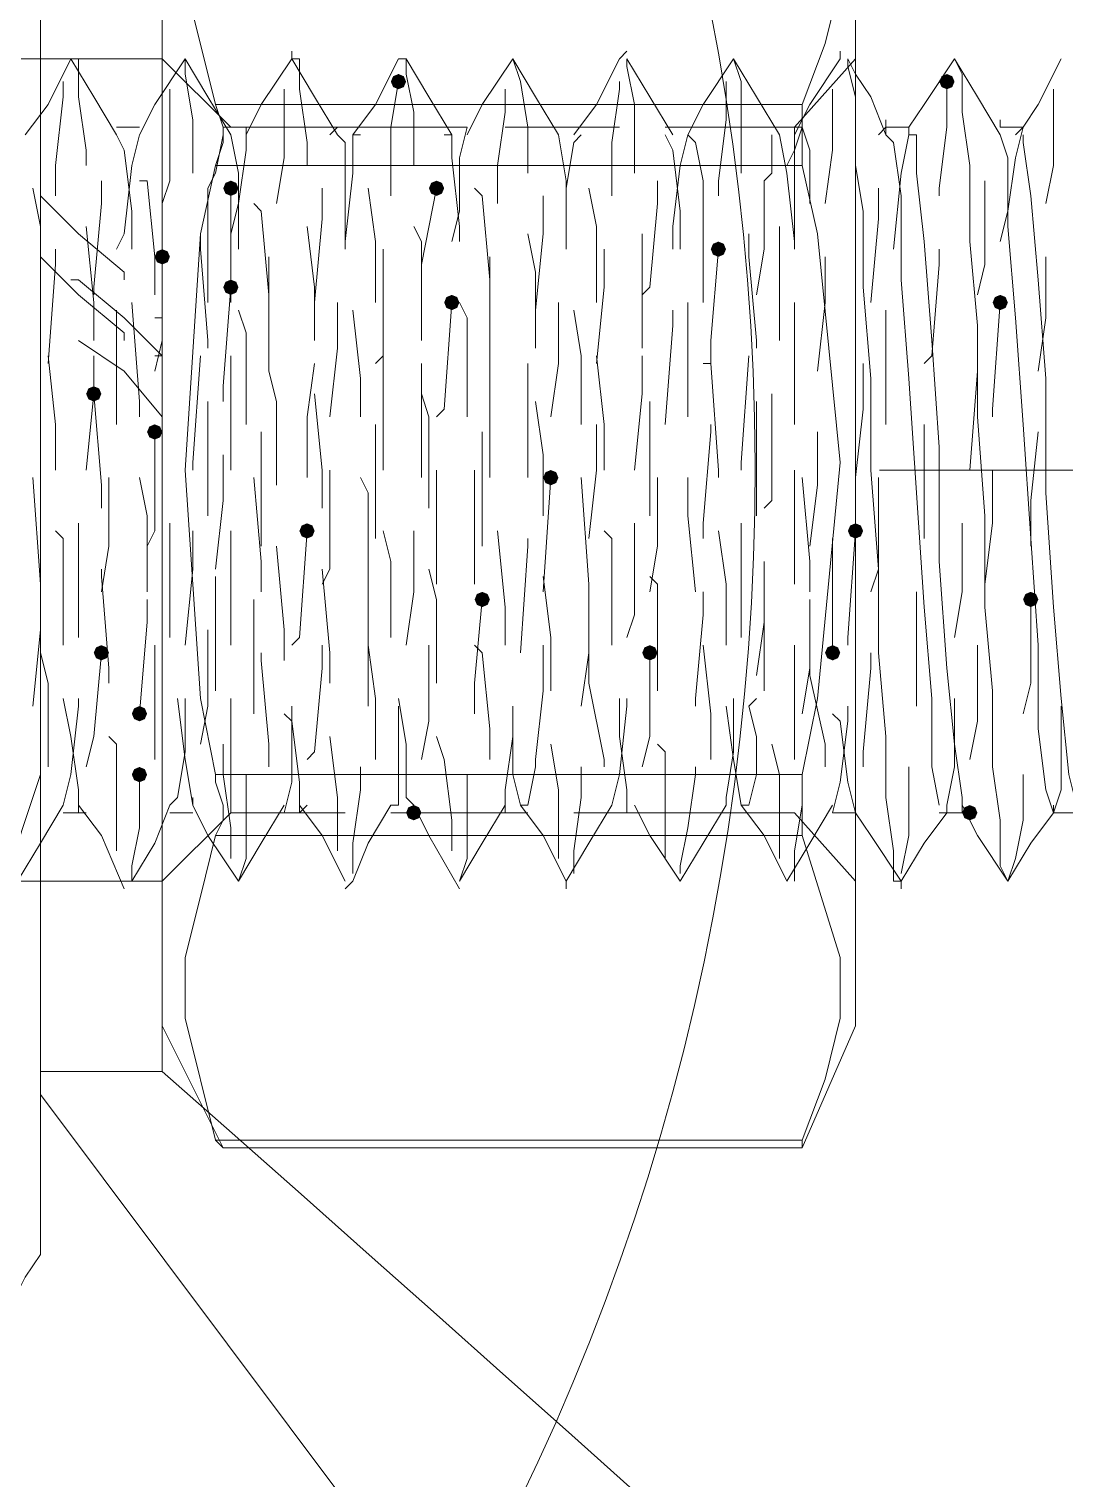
# Model space of a CAD drawing. Header units: millimetres. Extents: x 89051 to 218395, y -330386 to -125649.
# Drawn here: x 100491.12 to 100507.58, y -132854.01 to -132830.97 of the extents above; entities that cross this region are included whole.
import ezdxf

# ---------------------------------------------------------------- set-up
doc = ezdxf.new("R2010")
doc.units = ezdxf.units.MM
doc.header["$LTSCALE"] = 13
for name, pattern in [('1 实线', [0]), ('ACAD_ISO04W100', [30, 24, -3, 0, -3]), ('CENTER', [50.8, 31.75, -6.35, 6.35, -6.35])]:
    doc.linetypes.add(name, pattern=pattern)
doc.layers.get('0').update_dxf_attribs({"color": 1, "linetype": 'CENTER'})
doc.layers.add('C00-00-00', color=7, linetype='Continuous')
doc.layers.add('标注、文本', color=3, linetype='Continuous', lineweight=25)

msp = doc.modelspace()

# ---------------------------------------------------------------- hatches: boundary and pattern name
at = {"layer": 'C00-00-00'}
h = msp.add_hatch(color=256, dxfattribs=at)
h.dxf.hatch_style = 2
h.paths.add_polyline_path([(100497.109, -132831.808), (100497.073, -132831.894), (100496.988, -132831.929), (100496.902, -132831.894), (100496.867, -132831.808), (100496.902, -132831.723), (100496.988, -132831.687), (100497.073, -132831.723)])
h = msp.add_hatch(color=256, dxfattribs=at)
h.dxf.hatch_style = 2
h.paths.add_polyline_path([(100505.821, -132831.808), (100505.786, -132831.894), (100505.7, -132831.929), (100505.615, -132831.894), (100505.579, -132831.808), (100505.615, -132831.723), (100505.7, -132831.687), (100505.786, -132831.723)])
h = msp.add_hatch(color=256, dxfattribs=at)
h.dxf.hatch_style = 2
h.paths.add_polyline_path([(100494.446, -132833.503), (100494.411, -132833.588), (100494.325, -132833.624), (100494.24, -132833.588), (100494.204, -132833.503), (100494.24, -132833.417), (100494.325, -132833.382), (100494.411, -132833.417)])
h = msp.add_hatch(color=256, dxfattribs=at)
h.dxf.hatch_style = 2
h.paths.add_polyline_path([(100497.714, -132833.503), (100497.678, -132833.588), (100497.593, -132833.624), (100497.507, -132833.588), (100497.472, -132833.503), (100497.507, -132833.417), (100497.593, -132833.382), (100497.678, -132833.417)])
h = msp.add_hatch(color=256, dxfattribs=at)
h.dxf.hatch_style = 2
h.paths.add_polyline_path([(100493.357, -132834.592), (100493.322, -132834.677), (100493.236, -132834.713), (100493.151, -132834.677), (100493.115, -132834.592), (100493.151, -132834.506), (100493.236, -132834.471), (100493.322, -132834.506)])
h = msp.add_hatch(color=256, dxfattribs=at)
h.dxf.hatch_style = 2
h.paths.add_polyline_path([(100502.191, -132834.471), (100502.155, -132834.556), (100502.07, -132834.592), (100501.984, -132834.556), (100501.949, -132834.471), (100501.984, -132834.385), (100502.07, -132834.35), (100502.155, -132834.385)])
h = msp.add_hatch(color=256, dxfattribs=at)
h.dxf.hatch_style = 2
h.paths.add_polyline_path([(100494.446, -132835.076), (100494.411, -132835.161), (100494.325, -132835.197), (100494.24, -132835.161), (100494.204, -132835.076), (100494.24, -132834.99), (100494.325, -132834.955), (100494.411, -132834.99)])
h = msp.add_hatch(color=256, dxfattribs=at)
h.dxf.hatch_style = 2
h.paths.add_polyline_path([(100497.956, -132835.318), (100497.92, -132835.403), (100497.835, -132835.439), (100497.749, -132835.403), (100497.714, -132835.318), (100497.749, -132835.232), (100497.835, -132835.197), (100497.92, -132835.232)])
h = msp.add_hatch(color=256, dxfattribs=at)
h.dxf.hatch_style = 2
h.paths.add_polyline_path([(100506.668, -132835.318), (100506.633, -132835.403), (100506.547, -132835.439), (100506.462, -132835.403), (100506.426, -132835.318), (100506.462, -132835.232), (100506.547, -132835.197), (100506.633, -132835.232)])
h = msp.add_hatch(color=256, dxfattribs=at)
h.dxf.hatch_style = 2
h.paths.add_polyline_path([(100492.268, -132836.77), (100492.233, -132836.855), (100492.147, -132836.891), (100492.062, -132836.855), (100492.026, -132836.77), (100492.062, -132836.684), (100492.147, -132836.649), (100492.233, -132836.684)])
h = msp.add_hatch(color=256, dxfattribs=at)
h.dxf.hatch_style = 2
h.paths.add_polyline_path([(100493.236, -132837.375), (100493.201, -132837.46), (100493.115, -132837.496), (100493.03, -132837.46), (100492.994, -132837.375), (100493.03, -132837.289), (100493.115, -132837.254), (100493.201, -132837.289)])
h = msp.add_hatch(color=256, dxfattribs=at)
h.dxf.hatch_style = 2
h.paths.add_polyline_path([(100499.529, -132838.101), (100499.493, -132838.186), (100499.408, -132838.222), (100499.322, -132838.186), (100499.287, -132838.101), (100499.322, -132838.015), (100499.408, -132837.98), (100499.493, -132838.015)])
h = msp.add_hatch(color=256, dxfattribs=at)
h.dxf.hatch_style = 2
h.paths.add_polyline_path([(100495.656, -132838.948), (100495.621, -132839.033), (100495.535, -132839.069), (100495.45, -132839.033), (100495.414, -132838.948), (100495.45, -132838.862), (100495.535, -132838.827), (100495.621, -132838.862)])
h = msp.add_hatch(color=256, dxfattribs=at)
h.dxf.hatch_style = 2
h.paths.add_polyline_path([(100504.369, -132838.948), (100504.333, -132839.033), (100504.248, -132839.069), (100504.163, -132839.033), (100504.127, -132838.948), (100504.163, -132838.862), (100504.248, -132838.827), (100504.333, -132838.862)])
h = msp.add_hatch(color=256, dxfattribs=at)
h.dxf.hatch_style = 2
h.paths.add_polyline_path([(100498.44, -132840.037), (100498.404, -132840.122), (100498.319, -132840.158), (100498.233, -132840.122), (100498.198, -132840.037), (100498.233, -132839.951), (100498.319, -132839.916), (100498.404, -132839.951)])
h = msp.add_hatch(color=256, dxfattribs=at)
h.dxf.hatch_style = 2
h.paths.add_polyline_path([(100507.152, -132840.037), (100507.117, -132840.122), (100507.031, -132840.158), (100506.946, -132840.122), (100506.91, -132840.037), (100506.946, -132839.951), (100507.031, -132839.916), (100507.117, -132839.951)])
h = msp.add_hatch(color=256, dxfattribs=at)
h.dxf.hatch_style = 2
h.paths.add_polyline_path([(100492.389, -132840.884), (100492.354, -132840.969), (100492.268, -132841.005), (100492.183, -132840.969), (100492.147, -132840.884), (100492.183, -132840.799), (100492.268, -132840.763), (100492.354, -132840.799)])
h = msp.add_hatch(color=256, dxfattribs=at)
h.dxf.hatch_style = 2
h.paths.add_polyline_path([(100501.102, -132840.884), (100501.066, -132840.969), (100500.981, -132841.005), (100500.895, -132840.969), (100500.86, -132840.884), (100500.895, -132840.799), (100500.981, -132840.763), (100501.066, -132840.799)])
h = msp.add_hatch(color=256, dxfattribs=at)
h.dxf.hatch_style = 2
h.paths.add_polyline_path([(100504.006, -132840.884), (100503.97, -132840.969), (100503.885, -132841.005), (100503.8, -132840.969), (100503.764, -132840.884), (100503.8, -132840.799), (100503.885, -132840.763), (100503.97, -132840.799)])
h = msp.add_hatch(color=256, dxfattribs=at)
h.dxf.hatch_style = 2
h.paths.add_polyline_path([(100492.994, -132841.852), (100492.959, -132841.937), (100492.873, -132841.973), (100492.788, -132841.937), (100492.752, -132841.852), (100492.788, -132841.767), (100492.873, -132841.731), (100492.959, -132841.767)])
h = msp.add_hatch(color=256, dxfattribs=at)
h.dxf.hatch_style = 2
h.paths.add_polyline_path([(100492.994, -132842.82), (100492.959, -132842.906), (100492.873, -132842.941), (100492.788, -132842.906), (100492.752, -132842.82), (100492.788, -132842.735), (100492.873, -132842.699), (100492.959, -132842.735)])
h = msp.add_hatch(color=256, dxfattribs=at)
h.dxf.hatch_style = 2
h.paths.add_polyline_path([(100497.351, -132843.425), (100497.315, -132843.511), (100497.23, -132843.546), (100497.144, -132843.511), (100497.109, -132843.425), (100497.144, -132843.34), (100497.23, -132843.304), (100497.315, -132843.34)])
h = msp.add_hatch(color=256, dxfattribs=at)
h.dxf.hatch_style = 2
h.paths.add_polyline_path([(100506.184, -132843.425), (100506.149, -132843.511), (100506.063, -132843.546), (100505.978, -132843.511), (100505.942, -132843.425), (100505.978, -132843.34), (100506.063, -132843.304), (100506.149, -132843.34)])

# ---------------------------------------------------------------- linework, layer by layer
at = {"color": 7, "linetype": '1 实线', "lineweight": 0}
msp.add_line((100491.3, -132847.902), (100547.396, -132922.774), dxfattribs=at)
for centre, major_axis, ratio, start_param, end_param in [((100486.444, -132837.98), (0, 45.983), 0.866025, 2.304713, 7.120065), ((100490.376, -132837.98), (0, 45.983), 0.866025, 3.141593, 6.283185), ((100471.213, -132837.98), (0, -34.608), 0.908418, 5.225125, 10.48821), ((100483.297, -132837.98), (0, -34.608), 0.908418, 6.283185, 9.424778)]:
    msp.add_ellipse(centre, major_axis=major_axis, ratio=ratio, start_param=start_param, end_param=end_param, dxfattribs=at)
msp.add_open_spline([(100493.236, -132847.539), (100540.843, -132889.565), (100560.785, -132918.78), (100576.342, -132940.144), (100600.226, -132966.375), (100605.907, -132987.936)], degree=3, dxfattribs=at)
at = {"layer": 'C00-00-00', "lineweight": 15}
for points in [[(100494.083, -132832.171), (100493.599, -132830.235), (100493.599, -132829.267), (100493.841, -132828.299), (100494.083, -132827.331)], [(100503.401, -132827.331), (100504.006, -132829.267), (100504.006, -132830.235), (100503.764, -132831.203), (100503.401, -132832.171)], [(100491.3, -132842.82), (100491.3, -132827.573)], [(100493.236, -132828.42), (100493.236, -132828.783), (100493.236, -132829.267), (100493.236, -132829.872), (100493.236, -132830.719), (100493.236, -132831.687), (100493.236, -132832.776), (100493.236, -132833.987), (100493.236, -132835.318), (100493.236, -132836.649), (100493.236, -132837.98), (100493.236, -132839.432), (100493.236, -132840.763), (100493.236, -132842.094), (100493.236, -132843.304), (100493.236, -132844.393), (100493.236, -132845.361), (100493.236, -132846.087), (100493.236, -132846.813), (100493.236, -132847.297), (100493.236, -132847.539)], [(100504.248, -132846.813), (100504.248, -132846.692), (100504.248, -132846.45), (100504.248, -132845.966), (100504.248, -132845.24), (100504.248, -132844.514), (100504.248, -132843.546), (100504.248, -132842.457), (100504.248, -132841.247), (100504.248, -132839.916), (100504.248, -132838.585), (100504.248, -132837.375), (100504.248, -132836.044), (100504.248, -132834.713), (100504.248, -132833.503), (100504.248, -132832.413), (100504.248, -132831.445), (100504.248, -132830.719), (100504.248, -132829.993), (100504.248, -132829.509), (100504.248, -132829.267), (100504.248, -132829.146)], [(100491.3, -132831.445), (100489.485, -132831.445)], [(100491.421, -132831.445), (100491.3, -132831.445)], [(100493.236, -132831.445), (100491.421, -132831.445)], [(100491.784, -132831.445), (100491.421, -132832.171)], [(100491.784, -132831.445), (100491.905, -132831.445)], [(100492.147, -132832.05), (100491.784, -132831.445)], [(100491.905, -132831.445), (100491.905, -132832.05)], [(100493.599, -132831.445), (100493.115, -132832.171)], [(100494.325, -132832.534), (100493.236, -132831.445)], [(100493.599, -132831.445), (100493.599, -132831.687)], [(100493.962, -132832.05), (100493.599, -132831.445)], [(100495.293, -132831.445), (100494.809, -132832.171)], [(100495.293, -132831.445), (100495.293, -132831.324)], [(100495.293, -132831.445), (100495.414, -132831.445)], [(100495.656, -132832.05), (100495.293, -132831.445)], [(100495.414, -132831.445), (100495.414, -132831.929)], [(100496.988, -132831.445), (100496.625, -132832.171)], [(100496.988, -132831.445), (100497.109, -132831.445)], [(100497.109, -132831.445), (100497.109, -132831.687)], [(100497.472, -132832.05), (100497.109, -132831.445)], [(100498.803, -132831.445), (100498.319, -132832.171)], [(100498.803, -132831.445), (100498.924, -132831.808)], [(100499.166, -132832.05), (100498.803, -132831.445)], [(100500.497, -132831.445), (100500.134, -132832.171)], [(100500.497, -132831.445), (100500.618, -132831.324)], [(100500.618, -132831.445), (100500.618, -132831.566)], [(100500.981, -132832.05), (100500.618, -132831.445)], [(100502.312, -132831.445), (100501.828, -132832.171)], [(100502.312, -132831.445), (100502.433, -132831.808)], [(100502.675, -132832.05), (100502.312, -132831.445)], [(100504.248, -132831.445), (100503.28, -132832.534)], [(100504.006, -132831.445), (100503.522, -132832.171)], [(100504.006, -132831.445), (100504.006, -132831.324)], [(100504.127, -132831.445), (100504.127, -132831.566)], [(100504.248, -132831.687), (100504.127, -132831.445)], [(100505.821, -132831.445), (100505.337, -132832.171), (100505.095, -132832.534)], [(100506.547, -132832.655), (100506.184, -132832.05), (100505.821, -132831.445)], [(100505.821, -132831.445), (100505.942, -132831.687), (100505.942, -132832.292), (100506.063, -132833.14), (100506.063, -132834.35), (100506.184, -132835.681), (100506.184, -132837.133), (100506.305, -132838.706), (100506.305, -132840.158), (100506.426, -132841.489), (100506.426, -132842.699), (100506.547, -132843.546), (100506.547, -132844.272), (100506.668, -132844.514)], [(100507.515, -132831.445), (100507.152, -132832.171), (100506.91, -132832.534)], [(100493.599, -132831.687), (100493.72, -132832.413)], [(100497.109, -132831.687), (100497.23, -132832.292)], [(100500.618, -132831.566), (100500.739, -132832.171)], [(100504.127, -132831.566), (100504.248, -132832.05)], [(100504.732, -132832.655), (100504.49, -132832.05), (100504.248, -132831.687)], [(100491.663, -132832.05), (100491.663, -132831.808)], [(100493.357, -132832.413), (100493.357, -132831.929)], [(100495.172, -132832.171), (100495.172, -132831.929)], [(100495.414, -132831.929), (100495.535, -132832.776)], [(100496.867, -132832.534), (100496.988, -132831.808)], [(100498.682, -132832.292), (100498.682, -132831.929)], [(100498.924, -132831.808), (100499.045, -132832.534)], [(100500.376, -132832.776), (100500.497, -132831.929)], [(100500.497, -132831.929), (100500.497, -132831.808)], [(100502.191, -132832.413), (100502.191, -132831.808)], [(100502.433, -132831.808), (100502.433, -132832.413)], [(100503.885, -132832.05), (100503.885, -132831.929)], [(100505.7, -132832.534), (100505.7, -132831.808)], [(100507.394, -132832.171), (100507.394, -132831.929)], [(100491.421, -132832.171), (100491.058, -132832.655)], [(100491.542, -132833.14), (100491.663, -132832.05)], [(100491.905, -132832.05), (100492.026, -132832.897)], [(100492.51, -132832.655), (100492.147, -132832.05)], [(100493.115, -132832.171), (100492.873, -132832.655)], [(100494.325, -132832.655), (100493.962, -132832.05)], [(100494.083, -132832.171), (100495.898, -132832.171)], [(100494.083, -132833.14), (100494.204, -132832.776), (100494.204, -132832.534), (100494.083, -132832.171)], [(100494.083, -132832.171), (100503.401, -132832.171)], [(100494.809, -132832.171), (100494.567, -132832.655)], [(100495.172, -132833.019), (100495.172, -132832.171)], [(100496.019, -132832.655), (100495.656, -132832.05)], [(100496.625, -132832.171), (100496.262, -132832.655)], [(100496.746, -132832.171), (100498.561, -132832.171)], [(100497.835, -132832.655), (100497.472, -132832.05)], [(100498.319, -132832.171), (100498.077, -132832.655)], [(100499.529, -132832.655), (100499.166, -132832.05)], [(100499.529, -132832.171), (100501.344, -132832.171)], [(100500.134, -132832.171), (100499.771, -132832.655)], [(100500.739, -132832.171), (100500.739, -132833.019)], [(100501.344, -132832.655), (100500.981, -132832.05)], [(100501.586, -132832.171), (100502.191, -132832.171)], [(100501.828, -132832.171), (100501.586, -132832.655)], [(100502.191, -132832.171), (100503.401, -132832.171)], [(100503.038, -132832.655), (100502.675, -132832.05)], [(100503.522, -132832.171), (100503.28, -132832.655)], [(100503.401, -132832.171), (100503.401, -132832.413), (100503.401, -132832.655), (100503.401, -132833.019), (100503.401, -132833.14)], [(100503.885, -132832.897), (100503.885, -132832.05)], [(100504.248, -132832.05), (100504.248, -132832.776)], [(100507.394, -132833.14), (100507.394, -132832.171)], [(100493.357, -132833.382), (100493.357, -132832.413)], [(100493.72, -132832.413), (100493.72, -132833.261)], [(100497.23, -132832.292), (100497.23, -132833.14)], [(100498.561, -132833.14), (100498.682, -132832.292)], [(100502.07, -132833.382), (100502.191, -132832.413)], [(100502.433, -132832.413), (100502.433, -132833.261)], [(100504.732, -132832.534), (100504.732, -132832.413)], [(100506.547, -132832.534), (100506.547, -132832.413)], [(100492.873, -132832.534), (100492.51, -132832.534)], [(100494.567, -132832.534), (100494.204, -132832.534)], [(100496.019, -132832.534), (100494.325, -132832.534)], [(100494.567, -132832.776), (100494.567, -132832.534)], [(100494.567, -132832.534), (100494.567, -132832.897)], [(100495.898, -132832.655), (100496.019, -132832.534)], [(100497.835, -132832.534), (100496.019, -132832.534)], [(100496.383, -132832.534), (100496.019, -132832.534)], [(100496.867, -132833.624), (100496.867, -132832.534)], [(100498.077, -132832.534), (100497.714, -132832.534)], [(100498.077, -132832.534), (100497.956, -132833.019)], [(100500.497, -132832.534), (100498.682, -132832.534)], [(100499.045, -132832.534), (100499.045, -132833.261)], [(100499.892, -132832.534), (100499.529, -132832.534)], [(100501.586, -132832.534), (100501.223, -132832.534)], [(100503.28, -132832.534), (100501.465, -132832.534)], [(100503.401, -132832.534), (100503.038, -132832.534)], [(100503.28, -132832.534), (100503.28, -132832.655)], [(100503.401, -132832.534), (100503.28, -132832.897)], [(100503.522, -132832.897), (100503.401, -132832.534)], [(100504.611, -132832.655), (100504.732, -132832.534)], [(100504.732, -132832.655), (100504.732, -132832.534)], [(100505.095, -132832.534), (100504.732, -132832.534)], [(100505.095, -132832.534), (100505.095, -132832.655)], [(100505.579, -132833.503), (100505.7, -132832.534)], [(100506.91, -132832.534), (100506.547, -132832.534)], [(100506.91, -132832.534), (100506.789, -132833.019)], [(100506.91, -132832.534), (100506.789, -132832.655)], [(100492.51, -132832.655), (100492.631, -132832.897)], [(100492.873, -132832.655), (100492.752, -132833.14)], [(100494.083, -132833.261), (100494.204, -132832.655)], [(100494.325, -132832.655), (100494.446, -132833.261)], [(100495.535, -132832.776), (100495.535, -132833.14)], [(100496.019, -132832.655), (100496.141, -132832.776)], [(100496.141, -132832.776), (100496.141, -132833.624)], [(100496.383, -132832.655), (100496.262, -132832.655)], [(100496.262, -132832.655), (100496.262, -132833.261)], [(100497.714, -132832.655), (100497.835, -132832.655)], [(100497.835, -132832.655), (100497.835, -132833.019)], [(100499.529, -132832.655), (100499.65, -132833.382)], [(100499.771, -132832.776), (100499.65, -132833.503)], [(100499.892, -132832.655), (100499.771, -132832.776)], [(100500.376, -132833.624), (100500.376, -132832.776)], [(100501.223, -132832.655), (100501.344, -132832.897)], [(100501.586, -132832.655), (100501.465, -132833.14)], [(100501.707, -132832.776), (100501.586, -132832.655)], [(100501.828, -132833.382), (100501.707, -132832.776)], [(100502.917, -132833.261), (100502.917, -132832.655)], [(100503.038, -132832.655), (100503.159, -132833.261)], [(100503.28, -132832.655), (100503.28, -132833.019)], [(100504.248, -132832.776), (100504.248, -132833.14)], [(100504.732, -132832.655), (100504.853, -132832.776), (100504.974, -132833.624), (100504.974, -132834.955), (100505.095, -132836.528), (100505.216, -132838.343), (100505.337, -132840.158), (100505.458, -132841.61), (100505.458, -132842.699), (100505.579, -132843.304)], [(100505.095, -132832.655), (100504.974, -132833.261)], [(100505.942, -132843.304), (100505.942, -132843.183), (100505.821, -132842.336), (100505.7, -132841.126), (100505.579, -132839.432), (100505.579, -132837.617), (100505.458, -132835.923), (100505.337, -132834.35), (100505.216, -132833.261), (100505.216, -132832.655), (100505.095, -132832.655)], [(100506.547, -132832.655), (100506.668, -132833.019), (100506.668, -132834.108), (100506.789, -132835.56), (100506.91, -132837.254), (100507.031, -132839.069), (100507.152, -132840.763), (100507.152, -132842.094), (100507.273, -132843.062), (100507.394, -132843.425)], [(100507.757, -132843.304), (100507.636, -132842.82), (100507.515, -132841.61), (100507.394, -132840.158), (100507.273, -132838.343), (100507.273, -132836.528), (100507.152, -132834.955), (100507.031, -132833.624), (100506.91, -132832.776), (100506.91, -132832.655)], [(100492.026, -132832.897), (100492.026, -132833.14)], [(100492.631, -132832.897), (100492.752, -132833.866)], [(100494.567, -132832.897), (100494.446, -132833.745)], [(100495.051, -132833.745), (100495.172, -132833.019)], [(100497.835, -132833.019), (100497.956, -132834.108)], [(100497.956, -132833.019), (100497.956, -132833.866)], [(100500.739, -132833.019), (100500.739, -132833.261)], [(100501.344, -132832.897), (100501.465, -132833.866)], [(100503.28, -132832.897), (100503.159, -132833.14)], [(100503.28, -132833.019), (100503.28, -132833.503)], [(100503.522, -132833.745), (100503.522, -132832.897)], [(100503.764, -132833.745), (100503.885, -132832.897)], [(100506.789, -132833.019), (100506.668, -132833.866)], [(100491.542, -132833.624), (100491.542, -132833.14)], [(100492.752, -132833.14), (100492.631, -132834.229)], [(100494.083, -132842.82), (100493.841, -132841.61), (100493.599, -132837.98), (100493.841, -132834.229), (100494.083, -132833.14)], [(100493.962, -132833.503), (100494.083, -132833.261)], [(100494.083, -132833.14), (100495.898, -132833.14)], [(100494.083, -132833.14), (100503.401, -132833.14)], [(100494.446, -132833.261), (100494.446, -132834.35)], [(100496.262, -132833.261), (100496.141, -132834.35)], [(100496.746, -132833.14), (100498.561, -132833.14)], [(100498.561, -132833.745), (100498.561, -132833.14)], [(100499.529, -132833.14), (100501.344, -132833.14)], [(100501.465, -132833.14), (100501.344, -132834.108)], [(100501.586, -132833.14), (100502.191, -132833.14)], [(100502.191, -132833.14), (100503.401, -132833.14)], [(100502.796, -132833.382), (100502.917, -132833.261)], [(100503.159, -132833.261), (100503.28, -132834.35)], [(100503.401, -132833.14), (100503.643, -132834.229), (100504.006, -132837.859), (100503.643, -132841.61), (100503.401, -132842.82)], [(100504.248, -132833.14), (100504.369, -132833.866), (100504.369, -132835.076), (100504.49, -132836.528), (100504.49, -132837.98), (100504.611, -132839.553), (100504.611, -132840.884), (100504.732, -132842.215), (100504.732, -132843.183), (100504.853, -132844.03), (100504.853, -132844.514), (100504.974, -132844.514)], [(100504.974, -132833.261), (100504.853, -132834.471)], [(100507.273, -132833.745), (100507.394, -132833.14)], [(100491.3, -132834.108), (100491.179, -132833.503)], [(100492.268, -132833.745), (100492.268, -132833.382)], [(100492.994, -132833.382), (100492.873, -132833.382)], [(100493.115, -132834.592), (100492.994, -132833.382)], [(100493.236, -132833.745), (100493.357, -132833.382)], [(100493.962, -132834.471), (100493.962, -132833.503)], [(100494.325, -132834.229), (100494.325, -132833.503)], [(100495.777, -132833.987), (100495.777, -132833.503)], [(100496.625, -132834.35), (100496.504, -132833.503)], [(100497.351, -132834.713), (100497.593, -132833.503)], [(100498.319, -132833.624), (100498.198, -132833.503)], [(100499.65, -132833.382), (100499.65, -132834.471)], [(100499.65, -132833.503), (100499.65, -132834.471)], [(100500.134, -132834.108), (100500.013, -132833.503)], [(100501.102, -132833.745), (100501.102, -132833.382)], [(100501.828, -132833.503), (100501.828, -132833.382)], [(100501.828, -132834.592), (100501.828, -132833.503)], [(100502.07, -132833.624), (100502.07, -132833.382)], [(100502.796, -132834.471), (100502.796, -132833.382)], [(100503.28, -132833.503), (100503.28, -132834.229)], [(100504.611, -132833.987), (100504.611, -132833.503)], [(100505.579, -132833.624), (100505.579, -132833.503)], [(100506.305, -132833.503), (100506.305, -132833.382)], [(100506.305, -132834.713), (100506.305, -132833.503)], [(100491.3, -132833.624), (100491.905, -132834.229)], [(100492.147, -132835.076), (100492.268, -132833.745)], [(100494.446, -132833.745), (100494.325, -132834.229)], [(100494.809, -132833.866), (100494.688, -132833.745)], [(100496.141, -132833.624), (100496.141, -132834.471)], [(100498.44, -132834.955), (100498.319, -132833.624)], [(100499.287, -132834.229), (100499.287, -132833.624)], [(100500.981, -132835.076), (100501.102, -132833.745)], [(100492.752, -132833.866), (100492.752, -132834.471)], [(100494.93, -132835.197), (100494.809, -132833.866)], [(100495.656, -132835.318), (100495.777, -132833.987)], [(100497.956, -132833.866), (100497.835, -132834.35)], [(100501.465, -132833.866), (100501.465, -132834.471)], [(100504.49, -132835.318), (100504.611, -132833.987)], [(100506.668, -132833.866), (100506.547, -132834.35)], [(100491.3, -132835.318), (100491.3, -132834.108)], [(100491.905, -132834.229), (100492.631, -132834.834)], [(100492.026, -132834.108), (100492.147, -132835.318)], [(100492.631, -132834.229), (100492.51, -132834.471)], [(100493.841, -132834.229), (100493.841, -132834.471)], [(100494.325, -132834.955), (100494.325, -132834.229)], [(100495.535, -132834.108), (100495.656, -132835.076)], [(100497.23, -132834.108), (100497.351, -132834.35)], [(100497.956, -132834.108), (100497.956, -132834.35)], [(100499.045, -132834.229), (100499.166, -132834.834)], [(100499.166, -132835.439), (100499.287, -132834.229)], [(100500.134, -132835.318), (100500.134, -132834.108)], [(100500.86, -132834.229), (100500.86, -132835.318)], [(100501.344, -132834.108), (100501.344, -132834.471)], [(100502.554, -132834.229), (100502.554, -132834.592)], [(100503.038, -132834.108), (100503.038, -132834.955)], [(100503.28, -132834.229), (100503.28, -132834.35)], [(100491.542, -132834.713), (100491.542, -132834.471)], [(100493.841, -132834.471), (100493.962, -132835.923)], [(100493.962, -132835.318), (100493.962, -132834.471)], [(100494.446, -132834.35), (100494.446, -132834.471)], [(100496.625, -132835.318), (100496.625, -132834.35)], [(100496.746, -132834.834), (100496.746, -132834.471)], [(100497.351, -132834.35), (100497.351, -132835.681)], [(100500.255, -132835.076), (100500.255, -132834.471)], [(100501.949, -132835.923), (100502.07, -132834.471)], [(100502.675, -132835.197), (100502.796, -132834.471)], [(100503.28, -132834.35), (100503.28, -132834.471)], [(100505.579, -132834.713), (100505.579, -132834.471)], [(100491.3, -132834.592), (100491.905, -132835.197)], [(100491.421, -132836.286), (100491.542, -132834.713)], [(100493.115, -132835.197), (100493.115, -132834.592)], [(100493.236, -132835.923), (100493.236, -132834.592)], [(100494.93, -132835.318), (100494.93, -132834.592)], [(100497.351, -132835.318), (100497.351, -132834.713)], [(100498.44, -132835.681), (100498.44, -132834.592)], [(100501.828, -132835.318), (100501.828, -132834.592)], [(100502.554, -132834.592), (100502.675, -132835.923)], [(100503.764, -132835.318), (100503.764, -132834.592)], [(100505.458, -132836.165), (100505.579, -132834.713)], [(100506.184, -132835.197), (100506.305, -132834.713)], [(100507.273, -132835.56), (100507.273, -132834.592)], [(100491.905, -132834.955), (100491.784, -132834.955)], [(100492.631, -132835.56), (100491.905, -132834.955)], [(100492.631, -132834.834), (100492.631, -132834.955)], [(100494.325, -132835.318), (100494.325, -132834.955)], [(100496.746, -132836.165), (100496.746, -132834.834)], [(100498.44, -132835.318), (100498.44, -132834.955)], [(100499.166, -132834.834), (100499.166, -132836.044)], [(100503.038, -132834.955), (100503.038, -132835.923)], [(100492.147, -132835.197), (100492.147, -132835.076)], [(100494.325, -132835.076), (100494.204, -132836.649)], [(100495.656, -132835.076), (100495.656, -132835.923)], [(100500.134, -132836.286), (100500.255, -132835.076)], [(100500.86, -132835.197), (100500.981, -132835.076)], [(100491.3, -132835.318), (100491.3, -132835.197)], [(100491.905, -132835.197), (100492.631, -132835.802)], [(100492.147, -132835.318), (100492.147, -132835.923)], [(100492.752, -132835.318), (100492.873, -132836.891)], [(100494.93, -132835.56), (100494.93, -132835.197)], [(100494.93, -132836.407), (100494.93, -132835.318)], [(100496.019, -132835.318), (100496.019, -132836.044)], [(100497.835, -132835.318), (100497.714, -132837.012)], [(100497.956, -132835.318), (100498.077, -132835.56)], [(100499.529, -132835.318), (100499.529, -132836.286)], [(100500.86, -132835.318), (100500.86, -132836.044)], [(100501.586, -132835.318), (100501.586, -132836.891)], [(100503.28, -132835.318), (100503.28, -132835.923)], [(100503.643, -132836.407), (100503.764, -132835.318)], [(100506.547, -132835.318), (100506.426, -132837.012)], [(100492.51, -132835.439), (100492.51, -132835.681)], [(100493.236, -132836.165), (100492.631, -132835.56)], [(100493.115, -132835.56), (100493.236, -132835.56)], [(100494.446, -132835.439), (100494.567, -132835.802)], [(100496.262, -132835.439), (100496.383, -132836.528)], [(100498.077, -132835.56), (100498.077, -132837.133)], [(100499.771, -132835.439), (100499.892, -132836.165)], [(100501.344, -132835.439), (100501.344, -132835.681)], [(100503.28, -132835.439), (100503.28, -132835.802)], [(100504.732, -132835.439), (100504.732, -132835.923)], [(100507.152, -132836.407), (100507.273, -132835.56)], [(100492.51, -132835.681), (100492.51, -132837.254)], [(100492.631, -132835.802), (100492.631, -132835.923)], [(100494.567, -132835.802), (100494.567, -132837.254)], [(100497.351, -132835.681), (100497.351, -132835.923)], [(100498.44, -132836.407), (100498.44, -132835.681)], [(100501.344, -132835.681), (100501.223, -132837.254)], [(100503.28, -132835.802), (100503.28, -132837.254)], [(100492.631, -132836.407), (100491.905, -132835.923)], [(100493.115, -132836.407), (100493.236, -132835.923)], [(100493.962, -132835.923), (100493.962, -132836.044)], [(100496.019, -132836.044), (100495.898, -132837.133)], [(100501.949, -132836.286), (100501.949, -132835.923)], [(100502.675, -132835.923), (100502.675, -132836.044)], [(100503.28, -132835.923), (100503.28, -132836.891)], [(100504.732, -132835.923), (100504.732, -132837.254)], [(100491.542, -132837.254), (100491.421, -132836.165)], [(100492.147, -132836.77), (100492.147, -132836.165)], [(100493.236, -132836.165), (100493.115, -132836.165)], [(100493.236, -132837.98), (100493.236, -132836.165)], [(100493.72, -132837.859), (100493.841, -132836.165)], [(100494.325, -132836.891), (100494.325, -132836.165)], [(100495.535, -132837.133), (100495.656, -132836.286)], [(100496.625, -132836.286), (100496.746, -132836.165)], [(100496.746, -132837.617), (100496.746, -132836.165)], [(100497.351, -132836.407), (100497.351, -132836.286)], [(100498.44, -132836.528), (100498.44, -132836.286)], [(100499.045, -132837.496), (100499.045, -132836.286)], [(100499.529, -132836.286), (100499.408, -132837.133)], [(100499.892, -132836.165), (100499.892, -132837.254)], [(100500.255, -132837.254), (100500.134, -132836.165)], [(100500.86, -132836.77), (100500.86, -132836.165)], [(100501.949, -132836.286), (100501.828, -132836.286)], [(100502.07, -132837.98), (100501.949, -132836.286)], [(100502.433, -132837.859), (100502.554, -132836.165)], [(100504.369, -132837.012), (100504.369, -132836.286)], [(100505.337, -132836.286), (100505.458, -132836.165)], [(100506.184, -132836.407), (100506.184, -132836.165)], [(100493.236, -132837.133), (100492.631, -132836.407)], [(100495.051, -132836.891), (100494.93, -132836.407)], [(100496.383, -132836.528), (100496.383, -132837.133)], [(100497.351, -132838.101), (100497.351, -132836.407)], [(100498.44, -132838.101), (100498.44, -132836.528)], [(100506.063, -132837.98), (100506.184, -132836.407)], [(100492.026, -132837.98), (100492.147, -132836.77)], [(100492.147, -132836.77), (100492.268, -132838.222)], [(100494.204, -132836.649), (100494.204, -132836.891)], [(100495.656, -132836.77), (100495.777, -132837.98)], [(100497.351, -132836.77), (100497.472, -132837.133)], [(100500.739, -132837.98), (100500.86, -132836.77)], [(100502.917, -132836.77), (100502.917, -132838.464)], [(100492.873, -132836.891), (100492.873, -132837.133)], [(100493.962, -132836.891), (100493.962, -132837.375)], [(100494.325, -132837.98), (100494.325, -132836.891)], [(100495.051, -132838.222), (100495.051, -132836.891)], [(100497.714, -132837.012), (100497.593, -132837.133)], [(100499.166, -132836.891), (100499.287, -132837.738)], [(100500.981, -132836.891), (100500.981, -132838.343)], [(100501.586, -132836.891), (100501.586, -132837.133)], [(100502.675, -132836.891), (100502.675, -132837.375)], [(100503.28, -132836.891), (100503.28, -132837.133)], [(100504.248, -132838.101), (100504.369, -132837.012)], [(100506.426, -132837.012), (100506.426, -132837.133)], [(100491.3, -132838.585), (100491.3, -132837.254)], [(100491.542, -132837.98), (100491.542, -132837.254)], [(100495.535, -132838.101), (100495.535, -132837.133)], [(100496.625, -132837.738), (100496.625, -132837.254)], [(100497.472, -132837.133), (100497.472, -132838.585)], [(100500.134, -132837.98), (100500.134, -132837.254)], [(100500.255, -132837.98), (100500.255, -132837.254)], [(100501.949, -132837.375), (100501.949, -132837.254)], [(100505.337, -132837.617), (100505.337, -132837.254)], [(100493.115, -132838.948), (100493.115, -132837.375)], [(100493.962, -132837.375), (100493.962, -132838.706)], [(100494.809, -132838.343), (100494.809, -132837.375)], [(100498.319, -132838.585), (100498.319, -132837.375)], [(100501.828, -132838.827), (100501.949, -132837.375)], [(100502.675, -132837.375), (100502.675, -132838.706)], [(100503.643, -132838.222), (100503.643, -132837.375)], [(100507.031, -132838.464), (100507.152, -132837.375)], [(100496.746, -132837.98), (100496.746, -132837.617)], [(100499.045, -132838.101), (100499.045, -132837.496)], [(100505.337, -132839.069), (100505.337, -132837.617)], [(100493.72, -132837.98), (100493.72, -132837.859)], [(100494.204, -132837.738), (100494.204, -132838.464)], [(100496.625, -132839.069), (100496.625, -132837.738)], [(100499.287, -132837.738), (100499.287, -132838.706)], [(100502.433, -132837.98), (100502.433, -132837.859)], [(100491.179, -132838.101), (100491.3, -132839.795)], [(100492.389, -132838.101), (100492.389, -132839.19)], [(100492.873, -132838.101), (100492.994, -132838.706)], [(100494.688, -132838.101), (100494.809, -132839.432)], [(100495.777, -132837.98), (100495.777, -132838.585)], [(100495.898, -132837.98), (100495.898, -132839.553)], [(100496.383, -132838.101), (100496.504, -132838.343)], [(100497.593, -132837.98), (100497.593, -132838.827)], [(100498.198, -132837.98), (100498.198, -132839.069)], [(100499.408, -132838.101), (100499.287, -132839.916)], [(100499.892, -132838.101), (100500.013, -132839.795)], [(100500.013, -132839.069), (100500.134, -132837.98)], [(100501.102, -132838.101), (100501.102, -132839.19)], [(100501.586, -132838.101), (100501.586, -132838.706)], [(100502.07, -132838.101), (100502.07, -132837.98)], [(100503.28, -132837.98), (100503.28, -132839.069)], [(100503.401, -132838.101), (100503.522, -132839.432)], [(100504.611, -132838.101), (100504.611, -132839.553)], [(100506.426, -132837.98), (100506.426, -132838.827)], [(100492.268, -132838.222), (100492.268, -132838.585)], [(100494.809, -132839.19), (100494.809, -132838.343)], [(100496.504, -132838.343), (100496.504, -132839.916)], [(100500.981, -132838.343), (100500.981, -132838.706)], [(100503.522, -132839.19), (100503.643, -132838.222)], [(100491.3, -132839.069), (100491.3, -132838.585)], [(100494.204, -132838.464), (100494.083, -132839.553)], [(100498.319, -132839.19), (100498.319, -132838.585)], [(100502.917, -132838.464), (100502.796, -132838.585)], [(100507.031, -132839.19), (100507.031, -132838.464)], [(100491.905, -132840.279), (100491.905, -132838.827)], [(100492.994, -132838.706), (100492.994, -132839.916)], [(100493.357, -132839.795), (100493.357, -132838.827)], [(100497.593, -132838.827), (100497.593, -132839.795)], [(100500.739, -132840.279), (100500.739, -132838.827)], [(100501.586, -132838.706), (100501.707, -132839.916)], [(100501.828, -132839.069), (100501.828, -132838.827)], [(100502.433, -132839.553), (100502.433, -132838.827)], [(100505.942, -132839.916), (100505.942, -132838.827)], [(100506.426, -132838.827), (100506.305, -132839.795)], [(100491.663, -132839.069), (100491.542, -132838.948)], [(100491.663, -132840.763), (100491.663, -132839.069)], [(100492.994, -132839.19), (100493.115, -132838.948)], [(100493.72, -132839.553), (100493.72, -132838.948)], [(100494.325, -132839.069), (100494.325, -132838.948)], [(100494.325, -132840.037), (100494.325, -132839.069)], [(100495.414, -132840.642), (100495.535, -132838.948)], [(100496.867, -132839.432), (100496.746, -132838.948)], [(100497.23, -132839.916), (100497.23, -132838.948)], [(100498.198, -132839.069), (100498.198, -132839.795)], [(100498.682, -132840.158), (100498.561, -132838.948)], [(100499.045, -132839.19), (100499.045, -132839.069)], [(100500.376, -132839.069), (100500.255, -132838.948)], [(100500.376, -132840.763), (100500.376, -132839.069)], [(100502.191, -132839.795), (100502.07, -132838.948)], [(100503.28, -132839.069), (100503.28, -132839.795)], [(100503.885, -132840.521), (100503.885, -132839.069)], [(100504.127, -132840.642), (100504.248, -132838.948)], [(100492.389, -132839.19), (100492.268, -132839.916)], [(100495.172, -132840.521), (100495.051, -132839.19)], [(100498.924, -132840.884), (100499.045, -132839.19)], [(100501.102, -132839.19), (100500.981, -132839.916)], [(100492.268, -132839.553), (100492.268, -132839.674)], [(100493.599, -132840.763), (100493.72, -132839.553)], [(100494.809, -132839.432), (100494.809, -132839.916)], [(100495.777, -132839.553), (100495.898, -132840.884)], [(100495.898, -132839.553), (100495.777, -132839.795)], [(100496.867, -132840.642), (100496.867, -132839.432)], [(100497.472, -132839.553), (100497.593, -132840.037)], [(100502.433, -132840.642), (100502.433, -132839.553)], [(100502.796, -132839.432), (100502.796, -132840.4)], [(100503.522, -132839.432), (100503.522, -132839.916)], [(100504.611, -132839.553), (100504.49, -132839.916)], [(100491.3, -132839.795), (100491.3, -132839.916)], [(100492.268, -132839.674), (100492.389, -132841.126)], [(100493.357, -132840.642), (100493.357, -132839.795)], [(100494.083, -132839.674), (100494.083, -132840.279)], [(100499.287, -132839.674), (100499.408, -132840.642)], [(100500.013, -132839.795), (100500.013, -132839.916)], [(100500.981, -132839.674), (100501.102, -132839.795)], [(100501.102, -132839.795), (100501.102, -132841.126)], [(100502.191, -132840.763), (100502.191, -132839.795)], [(100502.796, -132839.674), (100502.796, -132840.4)], [(100491.3, -132840.521), (100491.3, -132839.916)], [(100496.504, -132840.642), (100496.504, -132839.916)], [(100497.109, -132840.763), (100497.23, -132839.916)], [(100500.013, -132840.884), (100500.013, -132839.916)], [(100501.828, -132840.279), (100501.828, -132839.916)], [(100505.216, -132840.521), (100505.216, -132839.916)], [(100505.821, -132840.642), (100505.942, -132839.916)], [(100492.994, -132840.4), (100492.994, -132840.037)], [(100494.325, -132840.763), (100494.325, -132840.037)], [(100494.688, -132841.126), (100494.688, -132840.037)], [(100497.593, -132840.037), (100497.593, -132841.368)], [(100498.198, -132841.368), (100498.319, -132840.037)], [(100498.682, -132840.763), (100498.682, -132840.158)], [(100503.522, -132841.126), (100503.522, -132840.037)], [(100507.031, -132841.368), (100507.031, -132840.037)], [(100491.905, -132840.642), (100491.905, -132840.279)], [(100492.873, -132841.852), (100492.994, -132840.4)], [(100494.083, -132840.279), (100494.083, -132841.489)], [(100500.618, -132840.642), (100500.739, -132840.279)], [(100501.707, -132841.61), (100501.828, -132840.279)], [(100502.796, -132840.4), (100502.675, -132841.247)], [(100502.796, -132840.4), (100502.796, -132841.489)], [(100491.179, -132841.731), (100491.3, -132840.521)], [(100493.962, -132840.521), (100493.962, -132841.731)], [(100495.172, -132841.005), (100495.172, -132840.521)], [(100495.293, -132840.763), (100495.414, -132840.642)], [(100496.504, -132841.731), (100496.504, -132840.642)], [(100499.408, -132840.642), (100499.408, -132841.489)], [(100503.885, -132840.884), (100503.885, -132840.521)], [(100504.127, -132840.763), (100504.127, -132840.642)], [(100505.216, -132841.731), (100505.216, -132840.521)], [(100491.3, -132840.884), (100491.421, -132841.368)], [(100492.268, -132840.884), (100492.147, -132842.215)], [(100493.115, -132840.763), (100493.115, -132841.852)], [(100494.809, -132840.884), (100494.809, -132841.005)], [(100495.777, -132840.763), (100495.777, -132841.126)], [(100495.898, -132840.884), (100495.898, -132841.368)], [(100496.504, -132840.763), (100496.625, -132841.61)], [(100497.472, -132840.763), (100497.472, -132841.973)], [(100498.198, -132840.763), (100498.319, -132840.884)], [(100498.319, -132840.884), (100498.44, -132842.094)], [(100499.287, -132840.763), (100499.287, -132841.489)], [(100499.892, -132841.731), (100500.013, -132840.884)], [(100500.013, -132840.884), (100500.013, -132841.368)], [(100500.981, -132840.884), (100500.981, -132842.215)], [(100501.828, -132840.763), (100501.949, -132841.852)], [(100503.28, -132840.763), (100503.28, -132841.005)], [(100503.522, -132840.884), (100503.522, -132841.247)], [(100504.49, -132840.884), (100504.49, -132841.126)], [(100506.184, -132840.763), (100506.184, -132841.973)], [(100492.389, -132841.126), (100492.389, -132841.368)], [(100494.688, -132841.852), (100494.688, -132841.126)], [(100494.809, -132841.005), (100494.93, -132842.336)], [(100495.777, -132841.126), (100495.656, -132842.457)], [(100501.102, -132841.126), (100501.102, -132841.489)], [(100503.28, -132841.005), (100503.28, -132841.731)], [(100503.401, -132841.852), (100503.522, -132841.126)], [(100504.49, -132841.126), (100504.369, -132842.457)], [(100491.421, -132841.368), (100491.421, -132842.578)], [(100498.198, -132841.852), (100498.198, -132841.368)], [(100500.013, -132841.368), (100500.255, -132842.578)], [(100503.522, -132841.247), (100503.764, -132842.336)], [(100506.91, -132841.852), (100507.031, -132841.368)], [(100491.784, -132842.215), (100491.663, -132841.61)], [(100491.905, -132841.731), (100491.905, -132841.61)], [(100493.599, -132842.578), (100493.478, -132841.61)], [(100493.599, -132842.457), (100493.599, -132841.61)], [(100494.325, -132841.731), (100494.325, -132841.61)], [(100496.625, -132841.61), (100496.625, -132842.578)], [(100497.109, -132842.336), (100496.988, -132841.61)], [(100499.287, -132841.489), (100499.166, -132842.578)], [(100500.497, -132842.215), (100500.497, -132841.61)], [(100500.618, -132841.731), (100500.618, -132841.61)], [(100501.707, -132841.731), (100501.707, -132841.61)], [(100502.312, -132842.457), (100502.312, -132841.61)], [(100502.675, -132841.61), (100502.554, -132841.731)], [(100505.821, -132842.699), (100505.821, -132841.61)], [(100491.784, -132842.82), (100491.905, -132841.731)], [(100493.115, -132841.852), (100493.115, -132842.578)], [(100493.962, -132841.731), (100493.841, -132842.336)], [(100494.325, -132842.457), (100494.325, -132841.731)], [(100495.293, -132841.973), (100495.172, -132841.852)], [(100495.293, -132841.973), (100495.293, -132841.731)], [(100496.988, -132842.699), (100496.988, -132841.731)], [(100498.803, -132842.82), (100498.803, -132841.731)], [(100498.803, -132842.215), (100498.803, -132841.731)], [(100500.497, -132842.82), (100500.618, -132841.731)], [(100501.949, -132841.852), (100501.949, -132842.578)], [(100502.312, -132842.578), (100502.191, -132841.731)], [(100502.554, -132841.731), (100502.675, -132842.215)], [(100503.28, -132841.731), (100503.28, -132842.457)], [(100504.006, -132841.973), (100503.885, -132841.852)], [(100504.127, -132841.973), (100504.127, -132841.731)], [(100507.515, -132842.215), (100507.515, -132841.731)], [(100495.414, -132842.941), (100495.293, -132841.973)], [(100495.293, -132842.941), (100495.293, -132841.973)], [(100497.472, -132841.973), (100497.351, -132842.578)], [(100498.44, -132842.094), (100498.44, -132842.578)], [(100504.127, -132842.941), (100504.006, -132841.973)], [(100504.006, -132842.941), (100504.127, -132841.973)], [(100506.184, -132841.973), (100506.063, -132842.578)], [(100491.905, -132843.062), (100491.784, -132842.215)], [(100492.147, -132842.215), (100492.026, -132842.699)], [(100492.389, -132842.215), (100492.51, -132842.336)], [(100495.898, -132842.215), (100496.019, -132843.183)], [(100497.593, -132842.215), (100497.714, -132842.578)], [(100498.682, -132843.062), (100498.803, -132842.215)], [(100500.618, -132843.062), (100500.497, -132842.215)], [(100500.981, -132842.215), (100500.86, -132842.699)], [(100502.675, -132842.215), (100502.675, -132842.82)], [(100507.515, -132843.062), (100507.515, -132842.215)], [(100492.51, -132842.336), (100492.51, -132843.304)], [(100493.478, -132843.183), (100493.599, -132842.457)], [(100494.204, -132842.336), (100494.204, -132842.82)], [(100494.325, -132842.941), (100494.325, -132842.457)], [(100494.93, -132842.336), (100494.93, -132842.699)], [(100495.656, -132842.457), (100495.535, -132842.578)], [(100497.109, -132843.183), (100497.109, -132842.336)], [(100499.408, -132842.336), (100499.529, -132843.062)], [(100501.102, -132842.336), (100501.223, -132842.457)], [(100501.223, -132842.457), (100501.223, -132843.425)], [(100502.191, -132843.183), (100502.312, -132842.457)], [(100502.917, -132842.336), (100503.038, -132842.82)], [(100503.28, -132842.457), (100503.28, -132842.578)], [(100503.764, -132842.336), (100503.764, -132842.699)], [(100504.369, -132842.457), (100504.369, -132842.699)], [(100491.421, -132842.578), (100491.421, -132842.699)], [(100493.72, -132843.304), (100493.599, -132842.578)], [(100496.383, -132843.062), (100496.383, -132842.699)], [(100496.988, -132843.304), (100496.988, -132842.699)], [(100497.714, -132842.578), (100497.835, -132843.546)], [(100499.166, -132842.699), (100499.045, -132843.304)], [(100499.166, -132842.578), (100499.166, -132842.699)], [(100499.892, -132843.183), (100499.892, -132842.699)], [(100500.255, -132842.578), (100500.255, -132842.699)], [(100501.707, -132842.82), (100501.707, -132842.699)], [(100502.433, -132843.304), (100502.312, -132842.578)], [(100505.095, -132842.941), (100505.095, -132842.699)], [(100505.7, -132843.304), (100505.821, -132842.699)], [(100491.3, -132842.82), (100490.695, -132844.635)], [(100491.3, -132842.82), (100491.3, -132845.119), (100491.3, -132847.297), (100491.3, -132848.507), (100491.3, -132849.597), (100491.3, -132850.081), (100491.3, -132850.444)], [(100491.663, -132843.304), (100491.784, -132842.82)], [(100492.873, -132843.667), (100492.873, -132842.82)], [(100494.083, -132842.82), (100495.898, -132842.82)], [(100494.083, -132842.82), (100503.401, -132842.82)], [(100494.083, -132843.788), (100494.204, -132843.546), (100494.204, -132843.304), (100494.083, -132842.941), (100494.083, -132842.82)], [(100494.204, -132842.82), (100494.325, -132843.667)], [(100494.325, -132843.304), (100494.325, -132842.941)], [(100494.567, -132843.425), (100494.567, -132842.82)], [(100495.172, -132843.425), (100495.293, -132842.941)], [(100495.414, -132843.425), (100495.414, -132842.941)], [(100496.746, -132842.82), (100498.561, -132842.82)], [(100498.077, -132843.546), (100498.077, -132842.82)], [(100498.924, -132843.304), (100498.803, -132842.82)], [(100499.529, -132842.82), (100501.344, -132842.82)], [(100500.376, -132843.304), (100500.497, -132842.82)], [(100501.586, -132842.82), (100502.191, -132842.82)], [(100501.586, -132843.667), (100501.707, -132842.82)], [(100502.191, -132842.82), (100503.401, -132842.82)], [(100502.675, -132842.82), (100502.554, -132843.304)], [(100503.038, -132842.82), (100503.038, -132843.667)], [(100503.401, -132843.304), (100503.401, -132842.82)], [(100503.401, -132842.82), (100503.401, -132843.183), (100503.401, -132843.425), (100503.401, -132843.788)], [(100503.885, -132843.425), (100504.006, -132842.941)], [(100504.248, -132843.425), (100504.127, -132842.941)], [(100505.095, -132843.788), (100505.095, -132842.941)], [(100506.91, -132843.546), (100506.91, -132842.82)], [(100491.905, -132843.425), (100491.905, -132843.062)], [(100493.357, -132843.304), (100493.478, -132843.183)], [(100493.72, -132843.183), (100493.72, -132843.304)], [(100496.019, -132843.183), (100496.019, -132844.03)], [(100496.262, -132843.909), (100496.383, -132843.062)], [(100497.23, -132843.304), (100497.109, -132843.183)], [(100498.682, -132843.425), (100498.682, -132843.062)], [(100499.529, -132843.062), (100499.529, -132843.909)], [(100499.771, -132844.03), (100499.892, -132843.183)], [(100500.618, -132843.425), (100500.618, -132843.062)], [(100502.191, -132843.304), (100502.191, -132843.183)], [(100505.942, -132843.304), (100505.942, -132843.183)], [(100507.394, -132843.425), (100507.515, -132843.062)], [(100491.3, -132843.909), (100491.663, -132843.304)], [(100491.663, -132843.425), (100492.026, -132843.425)], [(100491.905, -132843.304), (100492.268, -132843.788)], [(100492.51, -132843.304), (100492.51, -132844.03)], [(100493.115, -132843.909), (100493.357, -132843.304)], [(100493.236, -132844.514), (100494.325, -132843.425)], [(100493.357, -132843.425), (100493.72, -132843.425)], [(100493.72, -132843.304), (100493.962, -132843.788)], [(100494.325, -132843.425), (100494.325, -132843.304)], [(100494.325, -132843.425), (100494.325, -132843.304)], [(100494.325, -132843.425), (100496.141, -132843.425)], [(100494.567, -132844.151), (100494.567, -132843.425)], [(100494.809, -132843.909), (100495.172, -132843.304)], [(100495.172, -132843.425), (100495.535, -132843.425)], [(100495.535, -132843.304), (100495.414, -132843.425)], [(100495.414, -132843.304), (100495.777, -132843.788)], [(100496.504, -132843.909), (100496.867, -132843.304)], [(100496.867, -132843.304), (100496.988, -132843.304)], [(100496.867, -132843.425), (100497.23, -132843.425)], [(100496.988, -132843.425), (100498.803, -132843.425)], [(100497.23, -132843.304), (100497.472, -132843.788)], [(100498.319, -132843.909), (100498.682, -132843.304)], [(100498.561, -132843.425), (100498.682, -132843.425)], [(100498.682, -132843.425), (100499.045, -132843.425)], [(100499.045, -132843.304), (100498.924, -132843.304)], [(100498.924, -132843.304), (100499.287, -132843.788)], [(100499.771, -132843.425), (100501.586, -132843.425)], [(100500.013, -132843.909), (100500.376, -132843.304)], [(100500.376, -132843.425), (100500.739, -132843.425)], [(100500.739, -132843.304), (100500.981, -132843.788)], [(100501.223, -132843.425), (100501.223, -132844.151)], [(100501.586, -132843.425), (100503.28, -132843.425)], [(100501.828, -132843.909), (100502.191, -132843.304)], [(100502.191, -132843.425), (100502.554, -132843.425)], [(100502.554, -132843.304), (100502.433, -132843.304)], [(100502.433, -132843.304), (100502.796, -132843.788)], [(100503.28, -132844.03), (100503.401, -132843.304)], [(100503.28, -132843.425), (100504.248, -132844.514)], [(100503.522, -132843.909), (100503.885, -132843.304)], [(100503.885, -132843.425), (100504.248, -132843.425)], [(100504.248, -132843.304), (100504.248, -132843.425)], [(100504.248, -132843.304), (100504.248, -132843.425)], [(100504.248, -132843.425), (100504.49, -132843.788), (100504.974, -132844.514)], [(100504.974, -132844.514), (100505.337, -132843.909), (100505.7, -132843.425)], [(100505.579, -132843.425), (100505.942, -132843.425)], [(100505.7, -132843.425), (100505.7, -132843.304)], [(100505.942, -132843.425), (100505.942, -132843.304)], [(100505.942, -132843.304), (100506.184, -132843.788), (100506.668, -132844.514)], [(100506.668, -132844.514), (100507.031, -132843.909), (100507.394, -132843.425)], [(100507.394, -132843.425), (100507.394, -132843.304)], [(100507.394, -132843.425), (100507.757, -132843.425)], [(100492.752, -132844.272), (100492.873, -132843.667)], [(100494.325, -132843.667), (100494.325, -132844.151)], [(100497.835, -132843.546), (100497.835, -132844.03)], [(100498.077, -132844.151), (100498.077, -132843.546)], [(100501.465, -132844.272), (100501.586, -132843.667)], [(100503.038, -132843.667), (100503.038, -132844.151)], [(100506.789, -132844.151), (100506.91, -132843.546)], [(100490.937, -132844.514), (100491.3, -132843.909)], [(100492.268, -132843.788), (100492.631, -132844.635)], [(100492.752, -132844.514), (100493.115, -132843.909)], [(100494.083, -132848.628), (100493.599, -132846.692), (100493.599, -132845.724), (100493.841, -132844.756), (100494.083, -132843.788)], [(100493.962, -132843.788), (100494.446, -132844.514)], [(100494.083, -132843.788), (100495.898, -132843.788)], [(100494.083, -132843.788), (100503.401, -132843.788)], [(100494.446, -132844.514), (100494.809, -132843.909)], [(100495.777, -132843.788), (100496.141, -132844.514)], [(100496.262, -132844.393), (100496.262, -132843.909)], [(100496.262, -132844.514), (100496.504, -132843.909)], [(100496.746, -132843.788), (100498.561, -132843.788)], [(100497.472, -132843.788), (100497.956, -132844.635)], [(100497.956, -132844.514), (100498.319, -132843.909)], [(100499.287, -132843.788), (100499.65, -132844.514)], [(100499.529, -132843.788), (100501.344, -132843.788)], [(100499.529, -132843.909), (100499.529, -132844.151)], [(100499.65, -132844.514), (100500.013, -132843.909)], [(100500.981, -132843.788), (100501.465, -132844.514)], [(100501.465, -132844.514), (100501.828, -132843.909)], [(100501.586, -132843.788), (100502.191, -132843.788)], [(100502.191, -132843.788), (100503.401, -132843.788)], [(100502.796, -132843.788), (100503.159, -132844.514)], [(100503.159, -132844.514), (100503.522, -132843.909)], [(100503.401, -132843.788), (100504.006, -132845.724), (100504.006, -132846.692), (100503.764, -132847.66), (100503.401, -132848.628)], [(100504.974, -132844.393), (100505.095, -132843.788)], [(100494.446, -132844.514), (100494.567, -132844.151)], [(100497.956, -132844.514), (100498.077, -132844.151)], [(100499.771, -132844.393), (100499.771, -132844.03)], [(100503.28, -132844.514), (100503.28, -132844.03)], [(100506.668, -132844.514), (100506.789, -132844.151)], [(100492.752, -132844.514), (100492.752, -132844.272)], [(100501.465, -132844.393), (100501.465, -132844.272)], [(100490.211, -132844.514), (100491.3, -132844.514)], [(100491.3, -132844.514), (100493.115, -132844.514)], [(100493.115, -132844.514), (100493.236, -132844.514)], [(100496.141, -132844.635), (100496.262, -132844.514)], [(100499.65, -132844.635), (100499.65, -132844.514)], [(100504.974, -132844.635), (100504.974, -132844.514)], [(100493.236, -132846.813), (100494.204, -132848.749)], [(100503.401, -132848.749), (100504.248, -132846.813)], [(100491.3, -132847.539), (100493.236, -132847.539)], [(100494.083, -132848.628), (100495.898, -132848.628)], [(100494.204, -132848.749), (100494.083, -132848.628)], [(100494.083, -132848.628), (100503.401, -132848.628)], [(100494.204, -132848.749), (100503.401, -132848.749)], [(100496.746, -132848.628), (100498.561, -132848.628)], [(100499.529, -132848.628), (100501.344, -132848.628)], [(100501.586, -132848.628), (100502.191, -132848.628)], [(100502.191, -132848.628), (100503.401, -132848.628)], [(100503.401, -132848.628), (100503.401, -132848.749)], [(100491.3, -132850.444), (100491.058, -132850.807), (100490.937, -132851.049), (100490.816, -132851.291), (100490.574, -132851.533), (100490.453, -132851.654), (100490.211, -132851.896), (100490.09, -132852.138), (100489.969, -132852.38), (100489.727, -132852.622), (100489.606, -132852.864), (100489.364, -132853.106), (100489.243, -132853.348), (100489.001, -132853.59), (100488.759, -132853.711), (100488.638, -132853.953), (100488.396, -132854.195)]]:
    msp.add_lwpolyline(points, dxfattribs=at)
at = {"layer": '标注、文本', "color": 1, "linetype": 'ACAD_ISO04W100', "lineweight": 15}
for p, q in [((100860.066, -132837.98), (100331.066, -132837.98)), ((100686.504, -132837.98), (100504.627, -132837.98))]:
    msp.add_line(p, q, dxfattribs=at)

doc.saveas('drawing.dxf')
